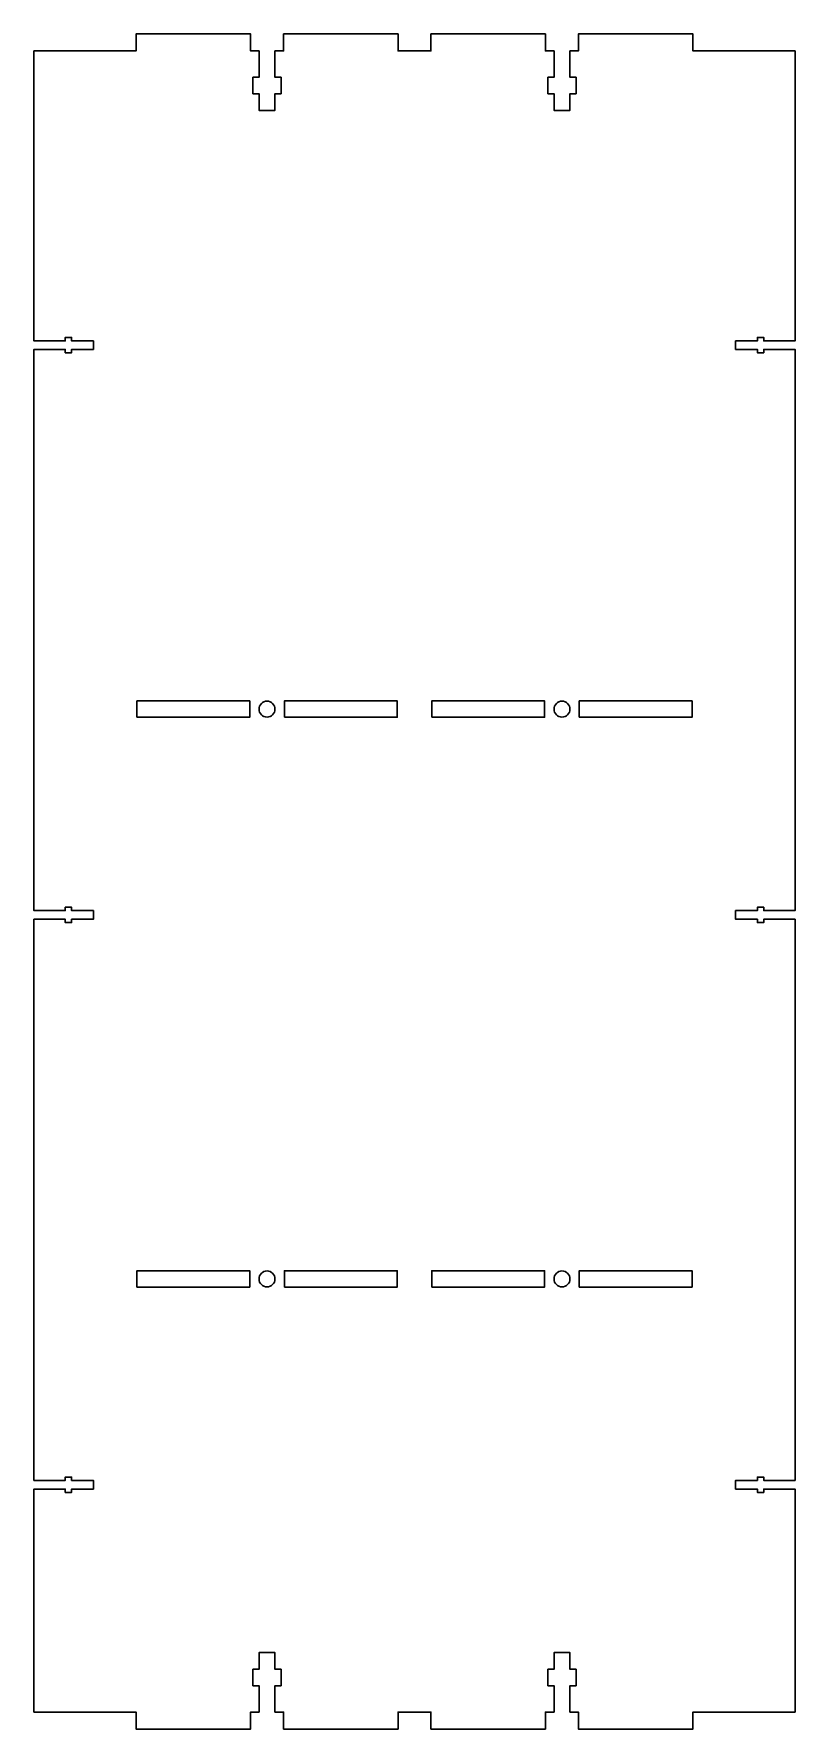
# Model space of a CAD drawing. Header units: millimetres. Extents: x 628 to 897, y 464 to 1061.
import ezdxf

# ---------------------------------------------------------------- set-up
doc = ezdxf.new("R2010")
doc.units = ezdxf.units.MM
doc.layers.add('По умолчанию', color=7, linetype='Continuous', lineweight=30)

msp = doc.modelspace()

# ---------------------------------------------------------------- linework, layer by layer
at = {"layer": 'По умолчанию', "color": 18, "lineweight": 30, "true_color": 0x000000}
msp.add_lwpolyline([(628.315, 469.515), (664.315, 469.515), (664.315, 469.515), (664.315, 463.515), (664.315, 463.515), (704.685, 463.515), (704.685, 463.515), (704.685, 469.515), (704.685, 469.515), (707.685, 469.515), (707.685, 469.515), (707.685, 478.785), (707.685, 478.785), (705.535, 478.785), (705.535, 478.785), (705.535, 484.615), (705.535, 484.615), (707.685, 484.615), (707.685, 484.615), (707.685, 490.515), (707.685, 490.515), (713.315, 490.515), (713.315, 490.515), (713.315, 484.615), (713.315, 484.615), (715.465, 484.615), (715.465, 484.615), (715.465, 478.785), (715.465, 478.785), (713.315, 478.785), (713.315, 478.785), (713.315, 469.515), (713.315, 469.515), (716.315, 469.515), (716.315, 469.515), (716.315, 463.515), (716.315, 463.515), (756.685, 463.515), (756.685, 463.515), (756.685, 469.515), (756.685, 469.515), (768.315, 469.515), (768.315, 469.515), (768.315, 463.515), (768.315, 463.515), (808.685, 463.515), (808.685, 463.515), (808.685, 469.515), (808.685, 469.515), (811.685, 469.515), (811.685, 469.515), (811.685, 478.785), (811.685, 478.785), (809.535, 478.785), (809.535, 478.785), (809.535, 484.615), (809.535, 484.615), (811.685, 484.615), (811.685, 484.615), (811.685, 490.515), (811.685, 490.515), (817.315, 490.515), (817.315, 490.515), (817.315, 484.615), (817.315, 484.615), (819.465, 484.615), (819.465, 484.615), (819.465, 478.785), (819.465, 478.785), (817.315, 478.785), (817.315, 478.785), (817.315, 469.515), (817.315, 469.515), (820.315, 469.515), (820.315, 469.515), (820.315, 463.515), (820.315, 463.515), (860.685, 463.515), (860.685, 463.515), (860.685, 469.515), (860.685, 469.515), (896.685, 469.515), (896.685, 469.515), (896.685, 548.185), (896.685, 548.185), (885.615, 548.185), (885.615, 548.185), (885.615, 546.985), (885.615, 546.985), (883.385, 546.985), (883.385, 546.985), (883.385, 548.185), (883.385, 548.185), (875.685, 548.185), (875.685, 548.185), (875.685, 551.215), (875.685, 551.215), (883.385, 551.215), (883.385, 551.215), (883.385, 552.415), (883.385, 552.415), (885.615, 552.415), (885.615, 552.415), (885.615, 551.215), (885.615, 551.215), (896.685, 551.215), (896.685, 551.215), (896.685, 749.185), (896.685, 749.185), (885.615, 749.185), (885.615, 749.185), (885.615, 747.985), (885.615, 747.985), (883.385, 747.985), (883.385, 747.985), (883.385, 749.185), (883.385, 749.185), (875.685, 749.185), (875.685, 749.185), (875.685, 752.215), (875.685, 752.215), (883.385, 752.215), (883.385, 752.215), (883.385, 753.415), (883.385, 753.415), (885.615, 753.415), (885.615, 753.415), (885.615, 752.215), (885.615, 752.215), (896.685, 752.215), (896.685, 752.215), (896.685, 950.185), (896.685, 950.185), (885.615, 950.185), (885.615, 950.185), (885.615, 948.985), (885.615, 948.985), (883.385, 948.985), (883.385, 948.985), (883.385, 950.185), (883.385, 950.185), (875.685, 950.185), (875.685, 950.185), (875.685, 953.215), (875.685, 953.215), (883.385, 953.215), (883.385, 953.215), (883.385, 954.415), (883.385, 954.415), (885.615, 954.415), (885.615, 954.415), (885.615, 953.215), (885.615, 953.215), (896.685, 953.215), (896.685, 953.215), (896.685, 1055.485), (896.685, 1055.485), (860.685, 1055.485), (860.685, 1055.485), (860.685, 1061.485), (860.685, 1061.485), (820.315, 1061.485), (820.315, 1061.485), (820.315, 1055.485), (820.315, 1055.485), (817.315, 1055.485), (817.315, 1055.485), (817.315, 1046.215), (817.315, 1046.215), (819.465, 1046.215), (819.465, 1046.215), (819.465, 1040.385), (819.465, 1040.385), (817.315, 1040.385), (817.315, 1040.385), (817.315, 1034.485), (817.315, 1034.485), (811.685, 1034.485), (811.685, 1034.485), (811.685, 1040.385), (811.685, 1040.385), (809.535, 1040.385), (809.535, 1040.385), (809.535, 1046.215), (809.535, 1046.215), (811.685, 1046.215), (811.685, 1046.215), (811.685, 1055.485), (811.685, 1055.485), (808.685, 1055.485), (808.685, 1055.485), (808.685, 1061.485), (808.685, 1061.485), (768.315, 1061.485), (768.315, 1061.485), (768.315, 1055.485), (768.315, 1055.485), (756.685, 1055.485), (756.685, 1055.485), (756.685, 1061.485), (756.685, 1061.485), (716.315, 1061.485), (716.315, 1061.485), (716.315, 1055.485), (716.315, 1055.485), (713.315, 1055.485), (713.315, 1055.485), (713.315, 1046.215), (713.315, 1046.215), (715.465, 1046.215), (715.465, 1046.215), (715.465, 1040.385), (715.465, 1040.385), (713.315, 1040.385), (713.315, 1040.385), (713.315, 1034.485), (713.315, 1034.485), (707.685, 1034.485), (707.685, 1034.485), (707.685, 1040.385), (707.685, 1040.385), (705.535, 1040.385), (705.535, 1040.385), (705.535, 1046.215), (705.535, 1046.215), (707.685, 1046.215), (707.685, 1046.215), (707.685, 1055.485), (707.685, 1055.485), (704.685, 1055.485), (704.685, 1055.485), (704.685, 1061.485), (704.685, 1061.485), (664.315, 1061.485), (664.315, 1061.485), (664.315, 1055.485), (664.315, 1055.485), (628.315, 1055.485), (628.315, 1055.485), (628.315, 953.215), (628.315, 953.215), (639.385, 953.215), (639.385, 953.215), (639.385, 954.415), (639.385, 954.415), (641.615, 954.415), (641.615, 954.415), (641.615, 953.215), (641.615, 953.215), (649.315, 953.215), (649.315, 953.215), (649.315, 950.185), (649.315, 950.185), (641.615, 950.185), (641.615, 950.185), (641.615, 948.985), (641.615, 948.985), (639.385, 948.985), (639.385, 948.985), (639.385, 950.185), (639.385, 950.185), (628.315, 950.185), (628.315, 950.185), (628.315, 752.215), (628.315, 752.215), (639.385, 752.215), (639.385, 752.215), (639.385, 753.415), (639.385, 753.415), (641.615, 753.415), (641.615, 753.415), (641.615, 752.215), (641.615, 752.215), (649.315, 752.215), (649.315, 752.215), (649.315, 749.185), (649.315, 749.185), (641.615, 749.185), (641.615, 749.185), (641.615, 747.985), (641.615, 747.985), (639.385, 747.985), (639.385, 747.985), (639.385, 749.185), (639.385, 749.185), (628.315, 749.185), (628.315, 749.185), (628.315, 551.215), (628.315, 551.215), (639.385, 551.215), (639.385, 551.215), (639.385, 552.415), (639.385, 552.415), (641.615, 552.415), (641.615, 552.415), (641.615, 551.215), (641.615, 551.215), (649.315, 551.215), (649.315, 551.215), (649.315, 548.185), (649.315, 548.185), (641.615, 548.185), (641.615, 548.185), (641.615, 546.985), (641.615, 546.985), (639.385, 546.985), (639.385, 546.985), (639.385, 548.185), (639.385, 548.185), (628.315, 548.185), (628.315, 548.185), (628.315, 469.515)], dxfattribs=at)
at = {"layer": 'По умолчанию', "color": 18, "lineweight": 30, "true_color": 0x000000, "extrusion": (0, 0, -1)}
for points in [[(-664.61, 820.41), (-664.61, 826.19), (-664.61, 826.19), (-704.39, 826.19), (-704.39, 826.19), (-704.39, 820.41), (-704.39, 820.41), (-664.61, 820.41)], [(-716.61, 820.41), (-716.61, 826.19), (-716.61, 826.19), (-756.39, 826.19), (-756.39, 826.19), (-756.39, 820.41), (-756.39, 820.41), (-716.61, 820.41)], [(-768.61, 820.41), (-768.61, 826.19), (-768.61, 826.19), (-808.39, 826.19), (-808.39, 826.19), (-808.39, 820.41), (-808.39, 820.41), (-768.61, 820.41)], [(-820.61, 820.41), (-820.61, 826.19), (-820.61, 826.19), (-860.39, 826.19), (-860.39, 826.19), (-860.39, 820.41), (-860.39, 820.41), (-820.61, 820.41)], [(-664.61, 619.41), (-664.61, 625.19), (-664.61, 625.19), (-704.39, 625.19), (-704.39, 625.19), (-704.39, 619.41), (-704.39, 619.41), (-664.61, 619.41)], [(-716.61, 619.41), (-716.61, 625.19), (-716.61, 625.19), (-756.39, 625.19), (-756.39, 625.19), (-756.39, 619.41), (-756.39, 619.41), (-716.61, 619.41)], [(-768.61, 619.41), (-768.61, 625.19), (-768.61, 625.19), (-808.39, 625.19), (-808.39, 625.19), (-808.39, 619.41), (-808.39, 619.41), (-768.61, 619.41)], [(-820.61, 619.41), (-820.61, 625.19), (-820.61, 625.19), (-860.39, 625.19), (-860.39, 625.19), (-860.39, 619.41), (-860.39, 619.41), (-820.61, 619.41)]]:
    msp.add_lwpolyline(points, dxfattribs=at)
at = {"layer": 'По умолчанию', "color": 18, "lineweight": 30, "true_color": 0x000000}
for centre in [(710.5, 823.3), (814.5, 823.3), (710.5, 622.3), (814.5, 622.3)]:
    msp.add_circle(centre, 2.815, dxfattribs=at)

doc.saveas('drawing.dxf')
